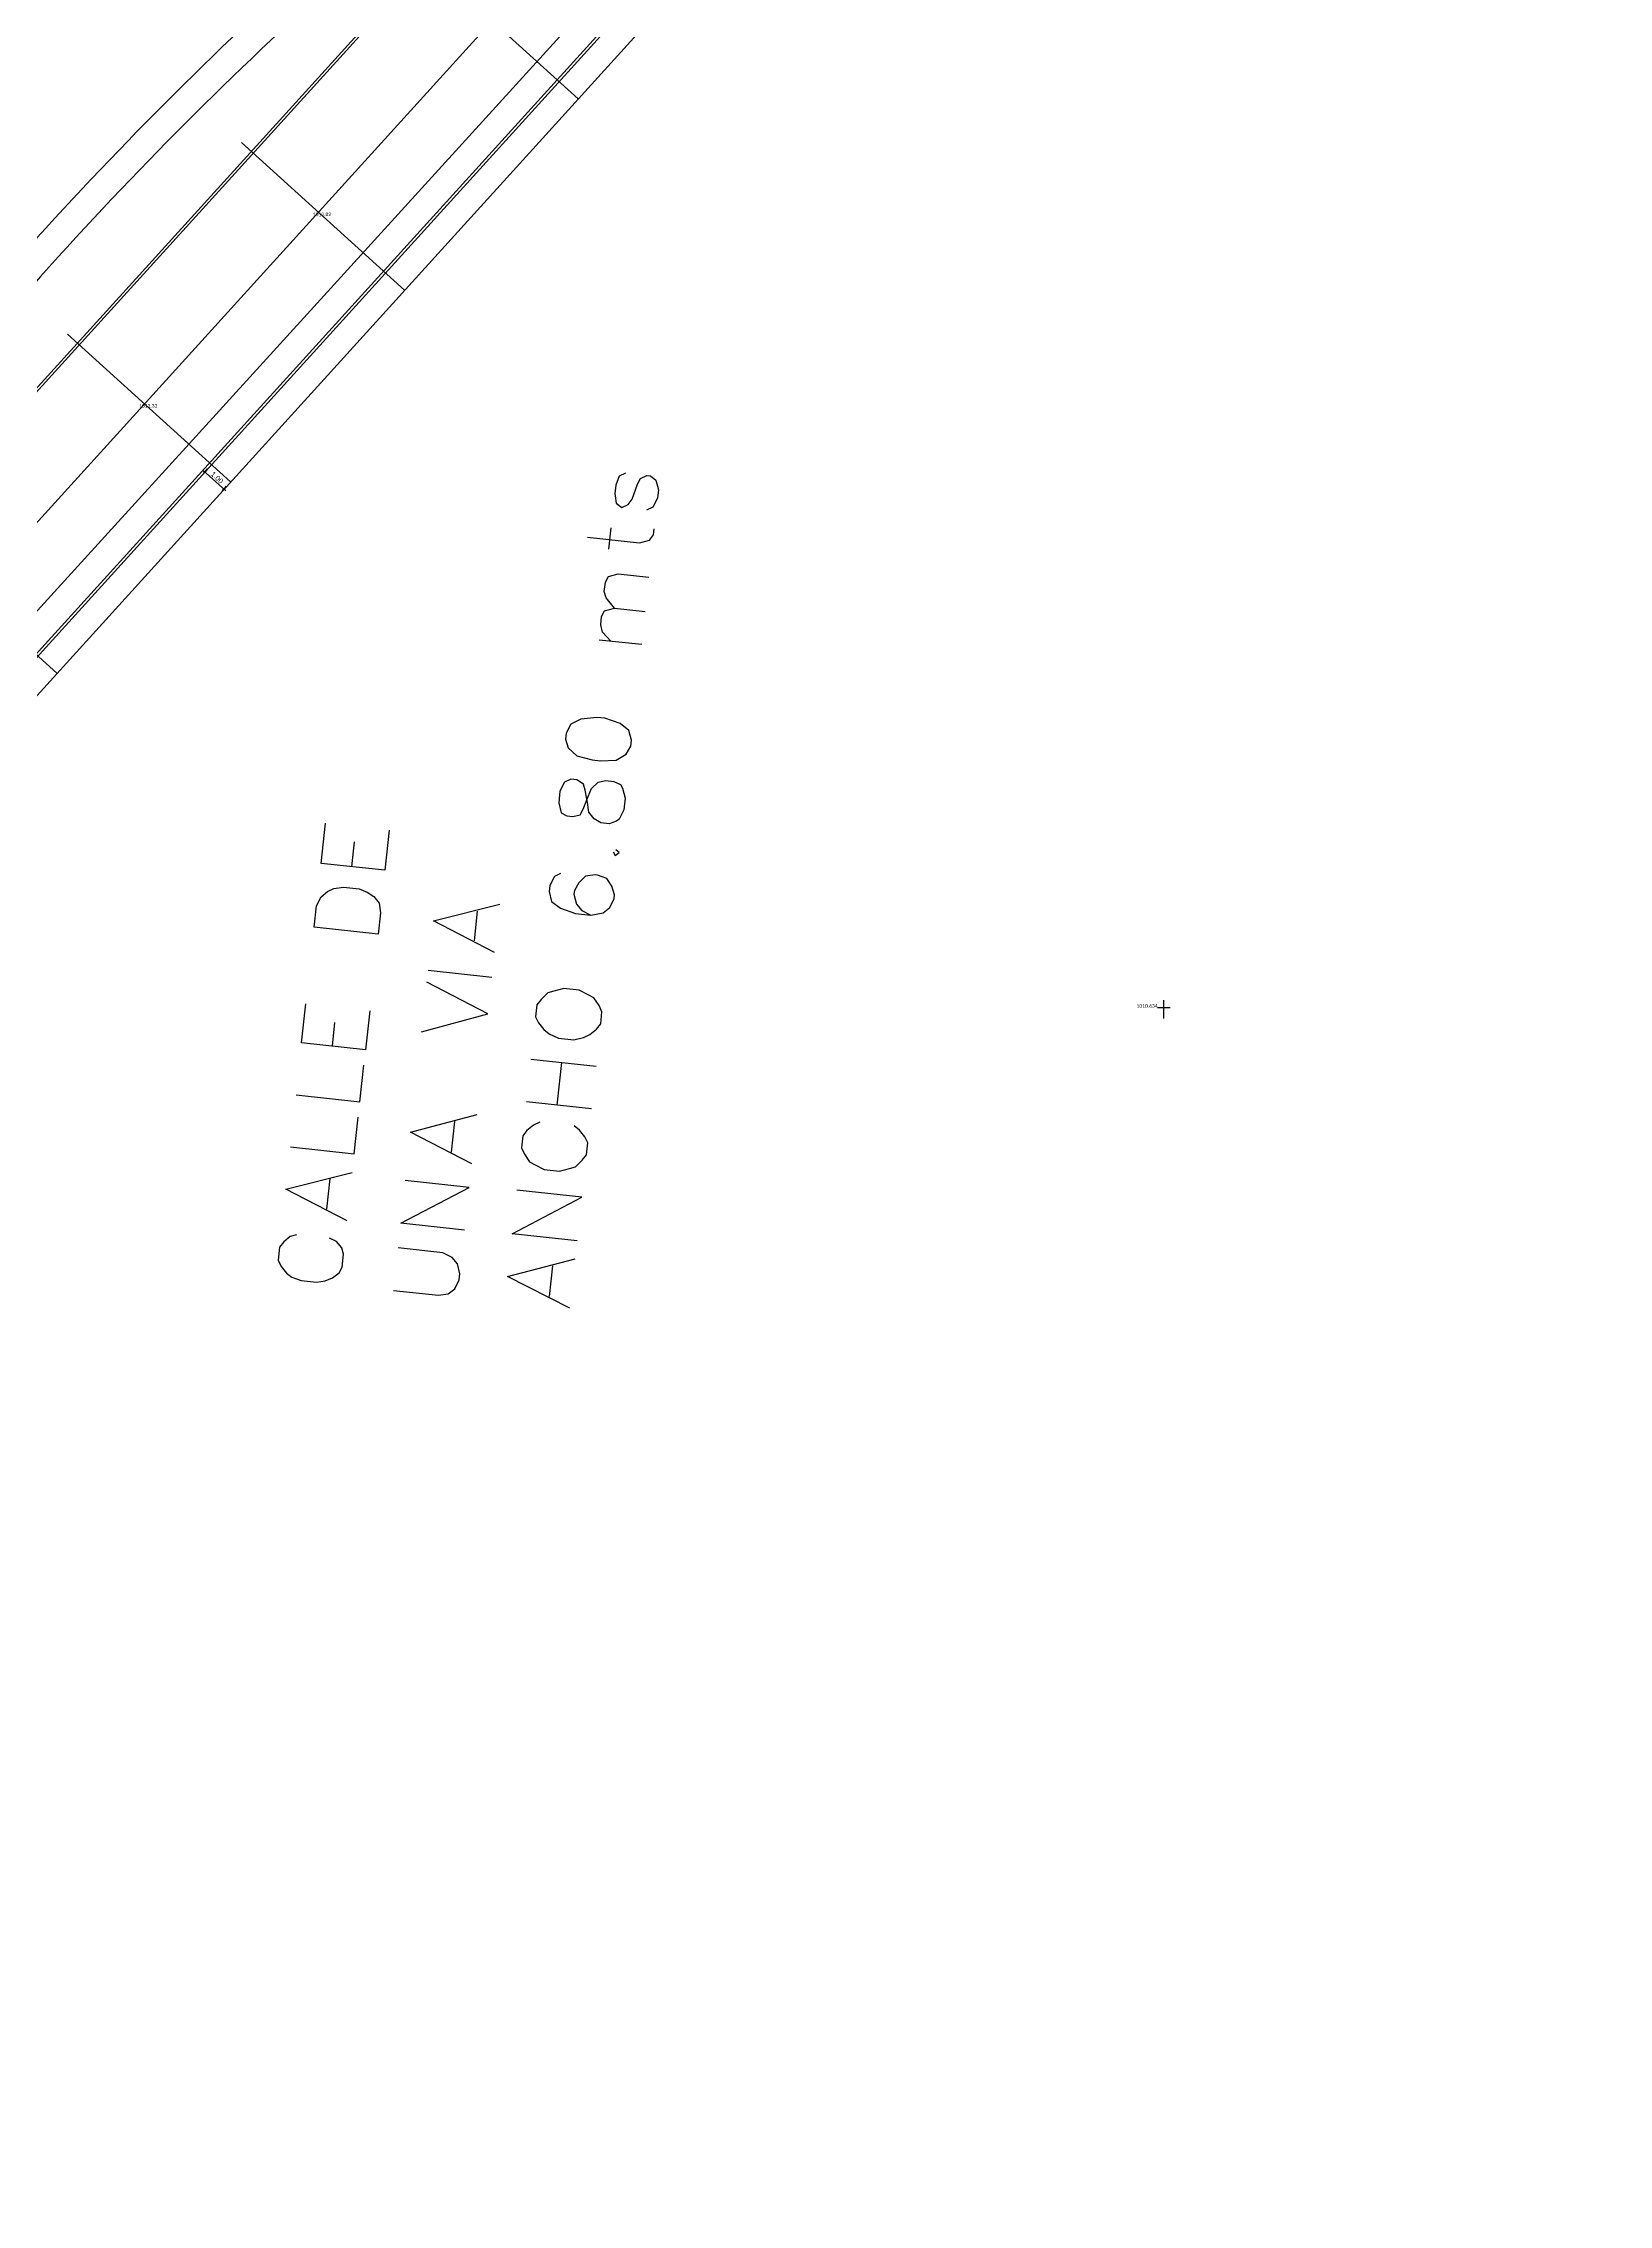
# Model space of a CAD drawing. Header units: metres. Extents: x -977055 to 805873, y -1033982 to 242021.
# Drawn here: x 854.8 to 915.3, y 727.7 to 811.3 of the extents above; entities that cross this region are included whole.
import ezdxf

# ---------------------------------------------------------------- set-up
doc = ezdxf.new("R2010")
doc.units = ezdxf.units.M
doc.header["$PDMODE"] = 32
doc.header["$PDSIZE"] = 1.5
for name, color, linetype in [('12-CONDICIONES EXISTENTES', 2, 'Continuous'), ('C-ROAD-PROF-TEXT', 11, 'Continuous'), ('C-ROAD-SAMP-TEXT', 11, 'Continuous'), ('LOTE 243', 6, 'Continuous')]:
    doc.layers.add(name, color=color, linetype=linetype)
doc.layers.add('PDF2_area escolar', color=7, linetype='Continuous', true_color=0x989898)
doc.layers.add('PDF_Geometry', color=7, linetype='Continuous', true_color=0x797979)
doc.styles.add('CITY2', font='stylu.ttf', dxfattribs={"height": 0.2})
doc.styles.get("Standard").update_dxf_attribs({"font": 'arial.ttf'})
doc.dimstyles.new('COTAS2', dxfattribs={"dimtxt": 0.02, "dimasz": 0.1, "dimexe": 0.15, "dimexo": 0.08, "dimgap": 0.05, "dimtad": 1, "dimzin": 0, "dimdsep": 46, "dimtxsty": 'CITY2', "dimblk": 'ARCHTICK', "dimcen": 1, "dimdle": 0.1, "dimclrd": 1, "dimclre": 1, "dimclrt": 2, "dimadec": 0, "dimazin": 0, "dimtfac": 1, "dimtofl": 0, "dimtmove": 0, "dimatfit": 3, "dimldrblk": 'ARCHTICK', "dimfxl": 0.18, "dimtolj": 1, "dimtzin": 0, "dimarcsym": 0})

# ---------------------------------------------------------------- blocks, each defined once
blk = doc.blocks.new('base')
at = {"layer": 'PDF_Geometry', "lineweight": 25, "extrusion": (-0.000787417, 0.063364, 0.99799), "elevation": 0.026}
for points in [[(-314.355, -197.288), (-299.601, -195.681), (-292.744, -194.188), (-282.663, -192.111), (-274.476, -190.361), (-258.037, -185.154), (-248.029, -180.61), (-240.539, -177.71), (-228.643, -174.042), (-222.733, -172.714), (-217.384, -171.04), (-209.935, -169.248), (-202.16, -164.759), (-196.196, -160.284), (-195.073, -159.817), (-178.095, -157.457), (-154.298, -156.614), (-136.667, -154.611), (-124.436, -153.164), (-118.066, -151.474), (-100.79, -146.646), (-80.955, -140.967), (-73.385, -139.328), (-61.694, -135.822), (-40.504, -131.604), (-37.727, -130.872), (-17.661, -129.441), (1.311, -127.461), (21.092, -124.929), (41.006, -122.83), (47.376, -123.458), (63.592, -123.186), (81.402, -124.312), (85.639, -96.072), (88.705, -66.393), (92.811, -40.781), (97.16, -22.386), (100.596, -1.562), (102.483, 8.32), (109.691, 37.361), (117.528, 76.62), (126.217, 115.638), (131.513, 149.592), (134.682, 173.973), (136.916, 195.591), (139.956, 229.678), (141.558, 250.676), (142.614, 271.37), (143.252, 283.21), (147.066, 312.938), (152.58, 355.631), (153.554, 396.042), (150.869, 418.02), (151.777, 438.639), (150.959, 458.028), (151.777, 438.639), (150.869, 418.02), (153.554, 396.042), (152.58, 355.631), (147.066, 312.938), (143.252, 283.21), (142.614, 271.37), (141.558, 250.676), (139.956, 229.678), (136.916, 195.591), (134.682, 173.973), (131.513, 149.592), (126.217, 115.638), (117.528, 76.62), (109.691, 37.361), (102.483, 8.32), (100.596, -1.562), (97.16, -22.386), (92.811, -40.781), (88.705, -66.393), (85.639, -96.072), (81.402, -124.312), (63.592, -123.186), (47.376, -123.458), (41.006, -122.83), (21.092, -124.929), (1.311, -127.461), (-17.661, -129.441), (-37.727, -130.872), (-40.504, -131.604), (-61.694, -135.822), (-73.385, -139.328), (-80.955, -140.967), (-100.79, -146.646), (-118.066, -151.474), (-124.436, -153.164), (-136.667, -154.611), (-154.298, -156.614), (-178.095, -157.457), (-195.073, -159.817), (-196.196, -160.284), (-202.16, -164.759), (-209.935, -169.248), (-217.384, -171.04), (-222.733, -172.714), (-228.643, -174.042), (-240.539, -177.71), (-248.029, -180.61), (-258.037, -185.154), (-274.476, -190.361), (-282.663, -192.111), (-292.744, -194.188), (-299.601, -195.681), (-314.355, -197.288), (-312.178, -178.446), (-309.146, -157.898), (-306.876, -132.899), (-305.823, -118.002), (-298.643, -78.802), (-291.055, -45.077), (-282.252, -15.116), (-275.645, 10.473), (-270.319, 33.898), (-263.825, 63.164), (-258.15, 86.408), (-284.424, 123.888)], [(8.705, 193.58), (-11.713, 61.957), (-10.362, 60.079), (28.101, 54.1), (29.985, 55.496), (58.5, 239.445)], [(8.56, 202.894), (65.659, 264.226), (104.99, 258.143), (106.869, 259.493), (108.306, 268.733), (119.228, 377.084), (117.811, 447.545)], [(8.218, 221.993), (8.463, 222.103), (8.598, 222.457), (8.637, 222.777), (8.589, 223.154), (8.377, 223.319), (8.132, 223.209), (7.968, 222.997), (7.759, 222.419), (7.64, 222.202), (7.395, 222.092), (7.258, 222.109), (7.046, 222.274), (6.953, 222.656), (6.991, 222.976), (7.173, 223.325), (7.418, 223.434)], [(9.72, 224.455), (7.709, 224.698), (7.327, 224.605), (7.162, 224.393), (7.135, 224.164)], [(8.896, 224.926), (8.797, 224.103)], [(8.708, 227.22), (9.03, 226.811), (9.094, 226.571), (9.05, 226.205), (8.931, 225.988), (8.549, 225.895), (7.36, 226.038)], [(8.863, 228.5), (9.19, 228.136), (9.248, 227.851), (9.21, 227.531), (9.091, 227.313), (8.708, 227.22), (7.52, 227.364)], [(7.674, 228.643), (9.32, 228.445)], [(17.522, 235.711), (17.709, 237.265), (20.177, 236.968), (19.99, 235.414)], [(18.989, 237.111), (18.873, 236.151)], [(8.872, 236.66), (8.797, 236.808), (8.643, 236.688), (8.769, 236.58)], [(10.918, 237.48), (11.163, 237.59), (11.345, 237.939), (11.372, 238.168), (11.279, 238.55), (10.941, 238.822), (10.363, 239.031), (9.769, 239.103), (9.295, 239.021), (9.039, 238.82), (8.858, 238.47), (8.842, 238.333), (8.94, 237.997), (9.136, 237.695), (9.49, 237.56), (9.582, 237.549), (9.958, 237.596), (10.22, 237.843), (10.396, 238.146), (10.412, 238.283), (10.319, 238.665), (10.118, 238.921), (9.769, 239.103)], [(13.509, 240.507), (15.861, 239.25), (13.283, 238.633)], [(14.287, 240.042), (14.15, 238.899)], [(16.379, 243.546), (13.795, 242.884), (16.148, 241.627)], [(13.624, 241.467), (16.093, 241.169)], [(18.364, 242.704), (18.546, 244.213), (21.014, 243.915), (20.832, 242.407)], [(19.826, 244.058), (19.716, 243.144)], [(21.256, 245.926), (18.788, 246.224), (18.617, 244.807)], [(12.154, 244.658), (9.64, 244.961)], [(11.164, 246.447), (10.966, 244.801)], [(21.499, 247.937), (19.031, 248.235), (18.86, 246.818)], [(14.494, 248.689), (16.847, 247.431), (14.263, 246.769)], [(9.838, 246.606), (12.352, 246.304)], [(15.273, 248.224), (15.13, 247.035)], [(11.846, 247.106), (12.091, 247.216), (12.347, 247.417), (12.512, 247.629), (12.567, 248.086), (12.457, 248.331), (12.262, 248.633), (12.044, 248.752), (11.695, 248.933), (11.101, 249.005), (10.719, 248.912), (10.479, 248.848), (10.218, 248.601), (10.053, 248.389), (9.998, 247.932), (10.108, 247.687), (10.309, 247.431), (10.521, 247.266)], [(19.344, 250.84), (21.697, 249.583), (19.119, 248.966)], [(20.123, 250.375), (19.98, 249.187)], [(14.803, 251.248), (17.271, 250.951), (14.605, 249.603), (17.073, 249.305)], [(10.455, 251.726), (12.969, 251.423), (10.251, 250.034), (12.765, 249.732)], [(21.307, 251.346), (21.546, 251.41), (21.802, 251.611), (21.967, 251.823), (22.027, 252.325), (21.918, 252.57), (21.717, 252.827), (21.505, 252.991), (21.15, 253.127), (20.556, 253.198), (20.225, 253.145), (19.934, 253.041), (19.678, 252.84), (19.559, 252.623), (19.499, 252.12), (19.562, 251.88), (19.763, 251.624), (20.027, 251.5)], [(17.585, 253.556), (15.848, 253.765), (15.471, 253.718), (15.215, 253.517), (15.034, 253.168), (15.007, 252.939), (15.1, 252.557), (15.301, 252.301), (15.65, 252.12), (17.387, 251.911)], [(10.769, 254.331), (13.167, 253.068), (10.538, 252.411)], [(11.548, 253.866), (11.405, 252.678)]]:
    blk.add_lwpolyline(points, dxfattribs=at)
for points in [[(10.662, 232.271), (10.563, 232.608), (10.23, 232.926), (9.647, 233.089), (9.327, 233.128), (8.722, 233.108), (8.323, 232.878), (8.148, 232.574), (8.12, 232.346), (8.213, 231.963), (8.551, 231.691), (9.129, 231.482), (9.449, 231.444), (10.06, 231.509), (10.453, 231.694), (10.634, 232.043)], [(10.959, 234.74), (10.866, 235.122), (10.648, 235.241), (10.42, 235.268), (10.135, 235.21), (10.016, 234.992), (9.818, 234.506), (9.688, 234.197), (9.426, 233.95), (9.141, 233.892), (8.821, 233.931), (8.558, 234.055), (8.483, 234.203), (8.39, 234.585), (8.445, 235.042), (8.626, 235.392), (8.729, 235.472), (9.02, 235.576), (9.339, 235.537), (9.597, 235.367), (9.798, 235.111), (9.846, 234.735), (9.928, 234.261), (9.991, 234.021), (10.249, 233.851), (10.478, 233.824), (10.723, 233.933), (10.904, 234.282)], [(18.006, 239.733), (20.474, 239.436), (20.375, 238.613), (20.194, 238.264), (19.938, 238.063), (19.693, 237.953), (19.316, 237.906), (18.722, 237.978), (18.413, 238.108), (18.155, 238.278), (17.954, 238.534), (17.907, 238.91)], [(11.956, 243.013), (11.846, 243.258), (11.645, 243.514), (11.433, 243.678), (11.084, 243.86), (10.49, 243.931), (10.108, 243.838), (9.863, 243.728), (9.607, 243.527), (9.442, 243.315), (9.387, 242.858), (9.496, 242.613), (9.692, 242.312), (9.909, 242.193), (10.259, 242.011), (10.853, 241.94), (11.235, 242.033), (11.474, 242.097), (11.736, 242.343), (11.901, 242.556)]]:
    blk.add_lwpolyline(points, close=True, dxfattribs=at)
blk = doc.blocks.new('_ArchTick')
at = {"color": 0, "linetype": 'ByBlock', "const_width": 0.15}
blk.add_lwpolyline([(-0.5, -0.5), (0.5, 0.5)], dxfattribs=at)
blk = doc.blocks.new('*D4002')
at = {"layer": '12-CONDICIONES EXISTENTES', "color": 1, "lineweight": -2, "transparency": 16777216}
blk.add_line((860.929, 794.828), (861.818, 794.022), dxfattribs=at)
at = {"layer": '12-CONDICIONES EXISTENTES', "color": 1, "linetype": 'Continuous', "lineweight": -2, "transparency": 16777216}
for p, q in [((860.947, 794.699), (861.104, 794.872)), ((861.688, 794.027), (861.845, 794.2))]:
    blk.add_line(p, q, dxfattribs=at)
at = {"layer": 'Defpoints', "color": 0, "transparency": 16777216}
for p in [(860.893, 794.64, 1007.297), (861.634, 793.968, 1007.297), (861.744, 794.089)]:
    blk.add_point(p, dxfattribs=at)
at = {"layer": '12-CONDICIONES EXISTENTES', "color": 1, "lineweight": -2, "transparency": 16777216, "xscale": 0.1, "yscale": 0.1, "zscale": 0.1}
for p, rotation in [((861.003, 794.761), 137.7922083960271), ((861.744, 794.089), 317.7922083960271)]:
    blk.add_blockref('_ArchTick', p, dxfattribs=dict(at, rotation=rotation))
at = {"layer": '12-CONDICIONES EXISTENTES', "color": 2, "transparency": 16777216, "insert": (861.477, 794.538), "char_height": 0.2, "attachment_point": 5, "rotation": 317.79221, "style": 'CITY2'}
blk.add_mtext('\\A1;1.00', dxfattribs=at)

msp = doc.modelspace()

# ---------------------------------------------------------------- linework, layer by layer
at = {"layer": '12-CONDICIONES EXISTENTES', "color": 1}
for points, elevation in [([(869.1354, 814.90511), (875.4387, 809.18806)], 2014.594), ([(862.41718, 807.49797), (868.72049, 801.78093)], 2014.594), ([(855.69897, 800.09084), (862.00227, 794.37379)], 2014.594), ([(848.98076, 792.68371), (855.28406, 786.96666)], 2014.594), ([(897.84037, 774.03317), (898.33381, 774.03317)], 3006.07828)]:
    msp.add_lwpolyline(points, dxfattribs=dict(at, elevation=elevation))
msp.add_lwpolyline([(898.07143, 774.31962), (898.07143, 773.60997)], dxfattribs=at)
at = {"layer": 'LOTE 243', "elevation": 1007.297}
for points in [[(826.74925, 767.26483), (877.10198, 822.78099)], [(826.77377, 767.44071), (877.00719, 822.82532)], [(820.11976, 754.89465), (876.15051, 816.67107)], [(820.87821, 750.67), (878.42319, 814.11594)], [(820.91676, 750.56366), (878.57126, 814.13034)], [(822.11528, 750.39659), (879.23221, 813.37058)]]:
    msp.add_lwpolyline(points, dxfattribs=at)
at = {"layer": 'PDF_Geometry', "lineweight": 25, "extrusion": (-0.000787417, 0.063364, 0.99799)}
for centre, radius, start, end in [((-975.22897, -624.59529, 1060.76006), 151.12371, 311.2889049, 323.7910224), ((-975.22709, -624.5971, 1060.76006), 150.01619, 311.2888211, 323.7911564)]:
    msp.add_arc(centre, radius, start, end, dxfattribs=at)

# ---------------------------------------------------------------- block references
at = {"layer": 'PDF2_area escolar'}
msp.add_blockref('base', (882.736, 1016.336, 999.038), dxfattribs=at)

# ---------------------------------------------------------------- texts
at = {"layer": 'C-ROAD-PROF-TEXT', "color": 11, "linetype": 'Continuous', "lineweight": -3, "insert": (897.44111, 774.02919, 3006.07828), "char_height": 0.15, "attachment_point": 8, "rotation": 0.5711077}
msp.add_mtext('{\\fCalibri|b0|i0|c0|p34;\\H0.91667x;\\C256;1010.634}', dxfattribs=at)
at = {"layer": 'C-ROAD-SAMP-TEXT', "color": 11, "linetype": 'Continuous', "lineweight": -3, "char_height": 0.15, "attachment_point": 8, "rotation": 0.5711077}
for s, insert in [('{\\fCalibri|b0|i0|c0|p34;\\H0.91667x;\\C256;1012.82}', (865.53436, 804.64767, 2014.594)), ('{\\fCalibri|b0|i0|c0|p34;\\H0.91667x;\\C256;1013.33}', (858.81615, 797.24054, 2014.594))]:
    msp.add_mtext(s, dxfattribs=dict(at, insert=insert))

# ---------------------------------------------------------------- dimensions: what is measured, and where the dimension line sits
at = {"layer": '12-CONDICIONES EXISTENTES', "color": 1}
dim = msp.add_aligned_dim(p1=(860.89339, 794.63969, 1007.297), p2=(861.6341, 793.96787, 1007.297), distance=0.16322, dimstyle='COTAS2', dxfattribs=at)
dim.commit()
dim.dimension.update_dxf_attribs({"geometry": '*D4002', "text_midpoint": (861.47658, 794.53844)})

doc.saveas('drawing.dxf')
